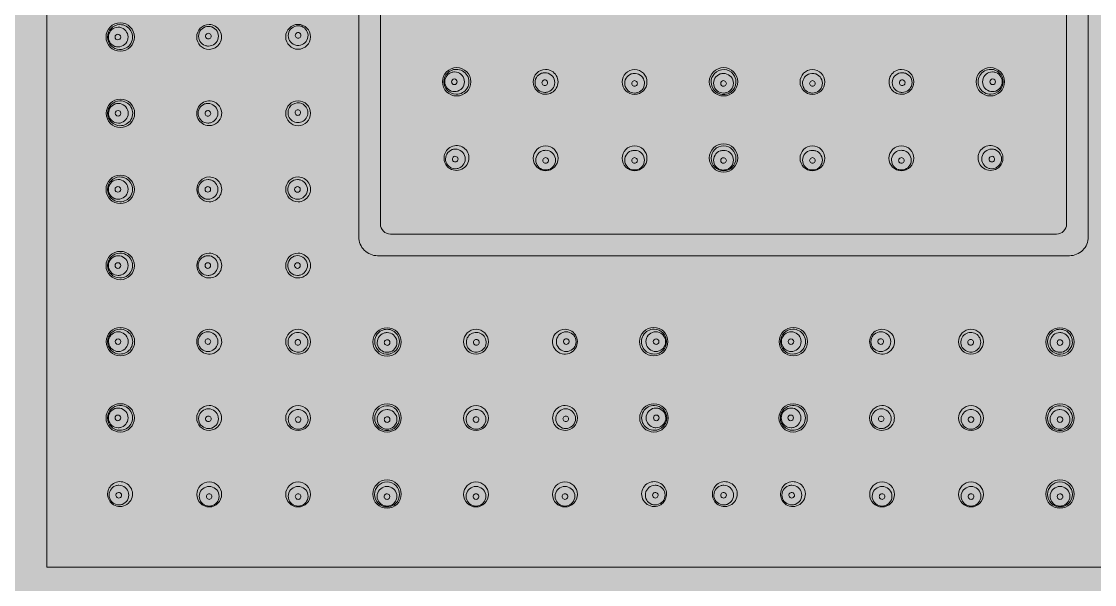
# Model space of a CAD drawing. Header units: metres. Extents: x 8 to 2416, y -346 to 476.
# Drawn here: x 217.9265 to 218.0569, y -98.8852 to -98.8167 of the extents above; entities that cross this region are included whole.
import ezdxf

# ---------------------------------------------------------------- set-up
doc = ezdxf.new("R2010")
doc.units = ezdxf.units.M
doc.linetypes.add('0', pattern=[0])
doc.layers.get('0').update_dxf_attribs({"color": 250, "linetype": '0', "lineweight": 20})
doc.layers.add('baños', color=140, linetype='Continuous', lineweight=0)
doc.layers.add('PLAFON', color=253, linetype='Continuous', lineweight=5)
doc.styles.get("Standard").update_dxf_attribs({"font": 'arial.ttf', "height": 0.1875})

# ---------------------------------------------------------------- blocks, each defined once
blk = doc.blocks.new('A$C3bae67db')
at = {"layer": 'baños'}
for p, q in [((0.05795743052766511, 0.144322481631086), (0.1420428246007646, 0.144322481631086)), ((0.05567767941755619, 0.142043857970684), (0.05567767969631632, 0.05795731748658994)), ((0.05953425239812304, 0.1416937789345738), (0.140466002730534, 0.1416937789345738)), ((0.05830638234982644, 0.1404659088862488), (0.05830638234982644, 0.05953413947369057)), ((0.05953425239812304, 0.05830626942536554), (0.1404660027303066, 0.05830626942536554)), ((0.05795743052766511, 0.05567756672882496), (0.1420428246007646, 0.05567756672882496))]:
    blk.add_line(p, q, dxfattribs=at)
blk.add_lwpolyline([(0.1822216636463319, 0.1822215602621071), (0.01777859148198413, 0.1822215602621071), (0.01777859148198413, 0.0177784880978038), (0.1822216636463319, 0.0177784880978038)], close=True, dxfattribs=at)
for centre, radius in [((0.02668161499421196, 0.1408899789571372), 0.001726273626168971), ((0.03594724761362933, 0.1408870039678796), 0.001726273626168971), ((0.04518573283938032, 0.1408870045110753), 0.001726273626168971), ((0.0768350682250798, 0.1324260433361175), 0.001726273626168971), ((0.03594724761362933, 0.1084584461727509), 0.001726273626168971), ((0.04522373788129563, 0.1084808384551543), 0.001726273626168971), ((0.06756904067282221, 0.1000025628189221), 0.001726273626168971), ((0.0768350682250798, 0.1000025628189221), 0.001726273626168971), ((0.03594724761362933, 0.09154160218716001), 0.001726273626168971), ((0.04522373788129563, 0.0915192099047566), 0.001726273626168971), ((0.0768350682250798, 0.0675740050237934), 0.001726273626168971), ((0.02668161499421196, 0.05911006940277375), 0.001726273626168971), ((0.03594724761362933, 0.05911304439203136), 0.001726273626168971), ((0.04518573283938032, 0.05911304384883564), 0.001726273626168971), ((0.05448229008286809, 0.04822083048440717), 0.0003427381330779128), ((0.06374232382266065, 0.04822083048440717), 0.0003427381330779128), ((0.03594764254646954, 0.02668658888557829), 0.001726273626168971), ((0.04522413281413584, 0.0267089811679817), 0.001726273626168971), ((0.0544796976509847, 0.02668658888557829), 0.001726273626168971), ((0.06374570612022445, 0.02668658888557829), 0.001726273626168971), ((0.07300127095707332, 0.0267089811679817), 0.001726273626168971), ((0.08227776122473962, 0.02668658888557829), 0.001726273626168971)]:
    blk.add_circle(centre, radius, dxfattribs=at)
for centre, radius, start, end in [((0.05795630335677515, 0.142043857970684), 0.002278623939186994, 89.971657394038, 180), ((0.02663749679047989, 0.1408746346023015), 0.00152379913724904, 0.4815084169714707, 179.5184915830285), ((0.03592152982376184, 0.1408746464340318), 0.00152080370815291, 62.66042759306035, 126.6516953464654), ((0.03592799330474783, 0.1408844735623127), 0.001509106328667489, 15.44699995191785, 62.70706108587409), ((0.04520498714826182, 0.1408844741055084), 0.001509106328667489, 117.2929389141259, 164.5530000480822), ((0.04521145062924781, 0.1408746469772559), 0.00152080370815291, 53.34830465353465, 117.3395724069396), ((0.02663749679047989, 0.1409054156539078), 0.001523851350039296, 180.6758761340693, 359.3241238659307), ((0.02641017567405335, 0.1408829216825787), 0.001194191915340333, 179.7832012068268, 340.6623966942979), ((0.02645187154073803, 0.140882942504664), 0.001235887417606161, 160.6482721695431, 179.7914807641896), ((0.02641232233166058, 0.1408975588384074), 0.001193729488785252, 359.5143326426547, 160.681163080058), ((0.02637532323613279, 0.1408919247424087), 0.0003407503923429775, 359.2459407059762, 180.7540592940236), ((0.02637532323613279, 0.1408880084856499), 0.0003407213562947965, 180.0955432162111, 359.9044567837889), ((0.02639817419524526, 0.1408899221982729), 0.001207837290240649, 340.537568001467, 359.8822677890739), ((0.03591267946192467, 0.1408858718007941), 0.001506514668338149, 126.6365019344265, 180.0534909585633), ((0.03591265801626697, 0.1408880546749067), 0.001506496842203655, 180.1365117840078, 235.2142598131893), ((0.03577415512106974, 0.1408870343368172), 0.001204436081000226, 160.4002387764176, 180.1222094087611), ((0.03576765534033122, 0.1408834946195334), 0.001197933953633447, 179.9535721002179, 340.4661922248824), ((0.03576849450971942, 0.1408905097199131), 0.001197938431549503, 359.8323604302385, 160.4660116733307), ((0.03574353055589974, 0.1408878943784266), 0.0003418063086853633, 359.4251909468629, 180.574809053137), ((0.03574353055589974, 0.1408861019234742), 0.0003417930261405343, 180.2743482528581, 359.7256517471419), ((0.03576199303163641, 0.1408869747278523), 0.001204434782080665, 340.4002334721913, 0.001426747796174793), ((0.03593418548073579, 0.1408868331361255), 0.001502509496179472, 325.0549561738853, 15.42316380291073), ((0.04519879497227386, 0.1408868336793496), 0.001502509496179472, 164.5768361970892, 214.9450438261147), ((0.04512404218233179, 0.1408905102631373), 0.001197938431549503, 19.53398832666936, 180.1676395697615), ((0.0451305436604148, 0.140886975271048), 0.001204434782080665, 179.9985732522038, 199.5997665278087), ((0.04512488135171999, 0.1408834951627291), 0.001197933953633447, 199.5338077751176, 0.04642789978211763), ((0.04511300602937673, 0.1408878949216508), 0.0003418063086853633, 359.4251909468629, 180.574809053137), ((0.04511300602937673, 0.1408861024666983), 0.0003417930261405343, 180.2743482528581, 359.7256517471419), ((0.04522032243674268, 0.1408880552181309), 0.001506496842203655, 304.7857401868107, 359.8634882159906), ((0.04522030099108498, 0.1408858723439899), 0.001506514668338149, 359.9465090414367, 53.3634980655735), ((0.04511838157098147, 0.1408870348800129), 0.001204436081000226, 359.8777905912389, 19.59976122358242), ((0.05953425239812304, 0.1404659088862488), 0.001227870048324664, 90.00000000256642, 179.9999999898011), ((0.0359213165556671, 0.1408973936484479), 0.001519107682017091, 235.1470028587918, 325.0064798470243), ((0.04521166389734255, 0.140897394191672), 0.001519107682017091, 214.9935201529758, 304.8529971412081), ((0.06757577863658071, 0.132457578697931), 0.001521988814155353, 148.366663832522, 279.4518474387844), ((0.06744956593814777, 0.1325836751423921), 0.001200821812368165, 19.98354941315338, 180.0929165922669), ((0.06755888616902439, 0.1324522226109579), 0.001510474982378461, 39.79127587580216, 147.8576029366483), ((0.06757360806199131, 0.1324412776402468), 0.001506273214753162, 279.6351170446447, 40.46958004635466), ((0.07683595447673497, 0.1324698972235225), 0.001508167584307319, 0.9001850982253351, 179.1011506184335), ((0.07683789637843574, 0.1326707190876775), 0.001202478864778748, 20.04951967974894, 179.640957565026), ((0.07683718307652043, 0.1327118830991409), 0.0003427216785174244, 0.3254488414049065, 179.6683356267581), ((0.07684987977717128, 0.1326780761858615), 0.001188702755491038, 0.00229199929753495, 19.9144172177911), ((0.06744492393198698, 0.1325816052425566), 0.00119617823364954, 179.9941310564692, 199.6485422794375), ((0.06744739869321847, 0.1325884322095234), 0.001200817506817739, 199.9156134316533, 0.09317299457435906), ((0.06742947758010587, 0.1326069054866466), 0.0003417448353014675, 144.1962748123012, 216.5408433824308), ((0.06743122423284831, 0.1326063921405805), 0.0003434622621792048, 80.36180667197289, 144.2972788445857), ((0.06742879027405024, 0.1326072964444833), 0.0003414261719296849, 216.6622272733104, 290.466407909324), ((0.06743161916568852, 0.1326093671298381), 0.000340463161306216, 6.43826669501083, 80.34350834063362), ((0.06742884736917176, 0.1326092437337465), 0.0003432313649668054, 290.3438179429309, 6.406851776727837), ((0.06745204315046749, 0.1325905084226164), 0.001196171468180108, 359.9940856858029, 19.71649711018825), ((0.07683599266800911, 0.1324400996429844), 0.001508967363600021, 177.9698192432843, 2.177052033884066), ((0.07682412820707896, 0.1326783000023326), 0.001188687084480606, 180.0022010002266, 199.6794990756158), ((0.0768361336767498, 0.1326856574057658), 0.001202472454991783, 199.8169514147223, 359.6410310933491), ((0.07683718328979694, 0.1327158136802709), 0.0003427216785175545, 180.3254488415971, 359.6683356265643), ((0.02663785314141798, 0.1300647464498077), 0.001523801172583426, 0.5747514779052038, 179.4262465459042), ((0.02642540357485679, 0.1300797142414361), 0.001207791056576054, 160.5363707333084, 180.0027336194925), ((0.02641315858907411, 0.1300871698114356), 0.001193765215403577, 359.6365954075218, 160.6779287406165), ((0.02637627761235173, 0.1300814908772914), 0.0003407568798300127, 359.346075732061, 180.3246311100405), ((0.03592147574657112, 0.1300701143819545), 0.001515209523409549, 0.2469365196410936, 179.7554027190644), ((0.0357750706611828, 0.1300752932365477), 0.001204359554630129, 160.3983028553304, 180.0015083034943), ((0.03576950751128471, 0.13007862190371), 0.001198002774692498, 4.349572792468204, 160.4590152359306), ((0.03574472815851415, 0.1300757987762502), 0.0003418119665338834, 359.8484264500146, 180.1447206987231), ((0.04521661582064418, 0.1300687143410251), 0.001515209523409549, 0.244597280935595, 179.7530634803589), ((0.04515062373796219, 0.1300432310498714), 0.001201160736598691, 157.0568312886519, 212.9165601568608), ((0.04515068339353867, 0.1300592951881931), 0.001195045438537086, 21.80722765049478, 157.7672225745089), ((0.0451506237447834, 0.1300432310515767), 0.001201160729709154, 351.2970901245022, 22.51761903481964), ((0.02663785287288967, 0.1300955574157179), 0.001523803867774046, 180.5847748674714, 359.4162231563053), ((0.02641135372616965, 0.1300720851049171), 0.001193765217027741, 179.636596389109, 340.6779286321186), ((0.02637626643670821, 0.1300776018586198), 0.0003407458622599414, 179.6707068420732, 359.9999999999364), ((0.02639910873629425, 0.1300795406747746), 0.001207791059114692, 340.5363707599155, 0.002732610598238034), ((0.03592147547076685, 0.1300836256324551), 0.001515211808342921, 180.2663152946292, 359.7360239440766), ((0.03576870870299764, 0.1300717577606925), 0.001198002720139636, 179.8324281218217, 340.459017457677), ((0.03574472805278539, 0.1300740311624971), 0.0003418119665339049, 179.8484264500145, 0.1447206987231602), ((0.03575830528255075, 0.1300763563818812), 0.001209345381516621, 340.4185567370939, 4.416346836907331), ((0.04521661609644845, 0.1300822255915257), 0.001515211808342921, 180.2639760559234, 359.7336847053708), ((0.04515062373750744, 0.1300432310502124), 0.001201160737011495, 212.9165601055092, 351.2970902225019), ((0.04513443495054936, 0.1300372802267766), 0.0003418119665338834, 359.8552793012769, 180.1515735499855), ((0.04513443505627812, 0.1300355126130519), 0.0003418119665339049, 179.8552793012768, 0.1515735499854856), ((0.0675262201329474, 0.1216022853915248), 0.001523564837230641, 0.572643303545837, 179.4250678076633), ((0.06730147437173173, 0.1216258576544575), 0.00119389333313216, 19.32997812112687, 180.3589489030435), ((0.07682554874776315, 0.121623541393852), 0.001510641993610608, 0.5139883427186024, 179.4190526749139), ((0.07673755557897266, 0.1217059849352253), 0.001200928035992184, 19.83266307732577, 180.07419896696), ((0.06752622073366865, 0.1216323613833694), 0.001523560504830024, 180.5561373689593, 359.441573742277), ((0.06731527943469473, 0.1216183202511658), 0.00120767496975197, 179.997253034212, 199.4671047486143), ((0.06730323483333223, 0.1216110324051769), 0.001193893552601191, 199.3299870384885, 0.3617157200806724), ((0.06726664149067574, 0.121620538979748), 0.0003407760450880885, 359.6804184145589, 180.3259849812832), ((0.06726664170508911, 0.121616699387026), 0.0003407760450881728, 179.6804184144938, 0.3259849813467099), ((0.0672894296246227, 0.1216185695606313), 0.001207674969753276, 0, 19.46710473996738), ((0.07682554912815931, 0.1216241922170909), 0.001510635915196017, 179.4437361404923, 0.4893048771358387), ((0.07673634930023354, 0.1217044297143204), 0.00119972075021922, 180, 199.6894084976491), ((0.07673669497097535, 0.1217070845143482), 0.001200943033476937, 199.8031047080196, 0.06684714840780348), ((0.0767229938655305, 0.1217197312221217), 0.0003424123588573842, 0.09251265869286474, 180.098022152865), ((0.07672299392032755, 0.1217196982979019), 0.0003424123588572697, 180.092512941707, 0.09802186985085153), ((0.07673791822156772, 0.1217085495881847), 0.001199718968097798, 359.996946844907, 19.72332169044368), ((0.0266387950550584, 0.1192551031147566), 0.001523560504830024, 0.5584262577229699, 179.4438626310407), ((0.02641580915472197, 0.1192764320929776), 0.001193893552601191, 359.6382842799194, 160.6700129615116), ((0.03593772851670884, 0.119260297291806), 0.001510635915196017, 359.5106951228642, 180.5562638595077), ((0.03584887435952488, 0.1191774049945202), 0.001200943033476937, 359.9331528515922, 160.1968952919805), ((0.04521488791849926, 0.1192765180312456), 0.001507949430811743, 358.7861149333493, 167.2863113225147), ((0.04522005456849776, 0.1191144339683952), 0.001200943033476937, 19.80310470801955, 180.0668471484078), ((0.02663879445433714, 0.1192851791066296), 0.001523564837230641, 180.5749321923367, 359.4273566964525), ((0.02641404869312147, 0.1192616068436685), 0.00119389333313216, 179.6410510969565, 340.6700218788732), ((0.02642785375608447, 0.1192691442469602), 0.00120767496975197, 160.5328952513857, 180.002746965788), ((0.02637921602647886, 0.1192707651111), 0.0003407760450881728, 359.6740150186533, 180.3195815855062), ((0.02637921581206548, 0.1192669255184065), 0.0003407760450880885, 179.6740150187168, 0.3195815854410826), ((0.02640200394601244, 0.1192688949374947), 0.001207674969753276, 340.5328952600327, 0), ((0.03593772813631269, 0.1192609481150164), 0.001510641993610608, 180.5809473250861, 359.4860116572814), ((0.0358497349675222, 0.1191785045736431), 0.001200928035992184, 179.92580103304, 340.1673369226742), ((0.03584852868878308, 0.119180059794548), 0.00119972075021922, 160.3105915023508, 180), ((0.03583517330887709, 0.119164791210995), 0.0003424123588572697, 359.9019781301491, 179.907487058293), ((0.03583517325408003, 0.1191647582867468), 0.0003424123588573842, 179.9019778471349, 359.9074873413071), ((0.03585009761011726, 0.1191759399206838), 0.001199718968097798, 340.2766783095563, 0.003053155092960894), ((0.04521341857773997, 0.1192644883590113), 0.001509211767642307, 166.828532229629, 359.243894026229), ((0.04521883131813276, 0.1191129688945587), 0.001199718968097798, 179.996946844907, 199.7233216904437), ((0.04521919396050045, 0.119115533547518), 0.001200928035992184, 199.8326630773257, 0.07419896695995848), ((0.04523375561914555, 0.1191018201848415), 0.0003424123588572697, 0.09251294170702966, 180.0980218698508), ((0.04523375567394261, 0.1191017872606217), 0.0003424123588573842, 180.0925126586928, 0.09802215286506169), ((0.04522040023923957, 0.119117088768423), 0.00119972075021922, 0, 19.68940849764915), ((0.06752527855149992, 0.1107919070824366), 0.001523803867774046, 0.5837768436947157, 179.4152251325285), ((0.07680929608221732, 0.1108008638764133), 0.001515211808342921, 0.2639760559234214, 179.7336847053708), ((0.06729877940477991, 0.110815379393209), 0.001193765217027741, 19.32207136788142, 180.363403610891), ((0.06726369211531846, 0.1108098626395062), 0.0003407458622599414, 6.35093158794635e-11, 180.3292931579268), ((0.06728653441490451, 0.1108079238233515), 0.001207791059114692, 359.9972673894018, 19.46362924008448), ((0.07665652931444811, 0.110812731748176), 0.001198002720139636, 19.54098254232294, 180.1675718781783), ((0.07663254866423586, 0.1108104583463714), 0.0003418119665339049, 359.8552793012769, 180.1515735499855), ((0.07664612589400122, 0.1108081331269872), 0.001209345381516621, 355.5836531630925, 19.58144326290454), ((0.02668835295797045, 0.1084298858001951), 0.001521988814155353, 80.54815256121562, 211.6333361674779), ((0.02668618238338105, 0.1084461868578792), 0.001506273214753162, 319.5304199536451, 80.36488295535518), ((0.03594817205655865, 0.1084443898659124), 0.001508967363600021, 357.8229479661159, 182.0301807567156), ((0.04522281343813894, 0.1084667821483158), 0.001508967363600021, 357.9698192432843, 182.1770520338841), ((0.06752527882002823, 0.1108227180483183), 0.001523801172583426, 180.5737534540958, 359.4252485220948), ((0.06731282925346704, 0.11080775025669), 0.001207791056576054, 179.9972663805075, 199.4636292666915), ((0.06730058426768437, 0.1108002946866904), 0.001193765215403577, 199.3220712593833, 0.3634045924781659), ((0.06726370329096198, 0.1108059736208347), 0.0003407568798300127, 179.6753688899595, 0.6539242679389679), ((0.07680929635802158, 0.1108143751269139), 0.001515209523409549, 180.2445972809356, 359.7530634803589), ((0.07666289127263326, 0.1108091962723208), 0.001204359554630129, 179.9984916965057, 199.6016971446696), ((0.07665732812273518, 0.1108058676051584), 0.001198002774692498, 199.5409847640694, 355.6504272075318), ((0.07663254876996461, 0.1108086907326467), 0.0003418119665338834, 179.8552793012768, 0.1515735499854856), ((0.02656214025953751, 0.1083037893557623), 0.001200821812368165, 179.9070834077331, 340.0164505868464), ((0.02655749825337672, 0.1083058592555695), 0.00119617823364954, 160.3514577205625, 180.0058689435308), ((0.02655997301460822, 0.1082990322886026), 0.001200817506817739, 359.9068270054257, 160.0843865683467), ((0.02654205190149561, 0.1082805590115079), 0.0003417448353014675, 143.4591566175692, 215.8037251876988), ((0.02654136459543999, 0.1082801680536427), 0.0003414261719296849, 69.53359209067591, 143.3377727266896), ((0.02654419348707826, 0.108278097368288), 0.000340463161306216, 279.6564916593664, 353.5617333049892), ((0.02654142169056151, 0.108278220764408), 0.0003432313649668054, 353.593148223272, 69.65618205706909), ((0.02656461747185723, 0.1082969560755096), 0.001196171468180108, 340.2835028898117, 0.005914314197119606), ((0.0359481338652845, 0.1084145922853459), 0.001508167584307319, 180.8988493815665, 359.0998149017747), ((0.03593630759562849, 0.1082061895065642), 0.001188687084480606, 160.3205009243842, 179.9977989997734), ((0.03594831306529933, 0.1081988321031027), 0.001202472454991783, 0.3589689066509878, 160.1830485852777), ((0.03594936267834647, 0.1081686758285976), 0.0003427216785175545, 0.3316643734356975, 179.6745511584029), ((0.04522285162964046, 0.1084369845677777), 0.001508167584307319, 180.9001850982251, 359.1011506184335), ((0.04522267242962563, 0.1082212243855061), 0.001202472454991783, 19.81695141472233, 179.641031093349), ((0.04522162281657849, 0.1081910681110294), 0.0003427216785175545, 0.325448841597066, 179.6683356265643), ((0.0452346778990691, 0.1082285817889677), 0.001188687084480606, 0.002201000226615922, 19.67949907561579), ((0.02667146049041413, 0.1084352418871966), 0.001510474982378461, 212.1423970633514, 320.2087241241978), ((0.02654379855423805, 0.1082810723575456), 0.0003434622621792048, 215.7027211554142, 279.638193328027), ((0.03595007576698528, 0.108213770421191), 0.001202478864778748, 180.359042434974, 339.950480320251), ((0.03594936246506997, 0.1081726064097275), 0.0003427216785174244, 180.3316643732419, 359.6745511585951), ((0.03596205916572082, 0.108206413323007), 0.001188702755491038, 340.0855827822089, 359.9977080007025), ((0.04520892632920415, 0.1082288056054104), 0.001188702755491038, 180.0022919992975, 199.9144172177909), ((0.04522090972771231, 0.1082361627036228), 0.001202478864778748, 200.049519679749, 359.640957565026), ((0.04522162302962762, 0.1081949986921309), 0.0003427216785174244, 180.3254488414049, 359.6683356267581), ((0.02668835295797045, 0.1001518126118626), 0.001521988814155353, 80.54815256121562, 211.6333361674779), ((0.02655749825337672, 0.1000277860672369), 0.00119617823364954, 160.3514577205625, 180.0058689435308), ((0.02655997301460822, 0.1000209591002701), 0.001200817506817739, 359.9068270054257, 160.0843865683467), ((0.02668618238338105, 0.1001681136695467), 0.001506273214753162, 319.5304199536451, 80.36488295535518), ((0.06752492246909014, 0.09998721846408642), 0.00152379913724904, 0.4815084169714707, 179.5184915830285), ((0.06729974801027083, 0.1000101427001923), 0.001193729488785252, 359.5143326426547, 160.681163080058), ((0.07680050007337513, 0.1000014306518366), 0.001506514668338149, 126.6365019344265, 180.0534909585633), ((0.07665631512116988, 0.1000060685709556), 0.001197938431549503, 359.8323604302385, 160.4660116733307), ((0.07680935043521231, 0.0999902052850743), 0.00152080370815291, 62.66042759306035, 126.6516953464654), ((0.0768158139161983, 0.1000000324133552), 0.001509106328667489, 15.44699995191785, 62.70706108587409), ((0.02656214025953751, 0.1000257161674298), 0.001200821812368165, 179.9070834077331, 340.0164505868464), ((0.02667146049041413, 0.100157168698864), 0.001510474982378461, 212.1423970633514, 320.2087241241978), ((0.02654205190149561, 0.1000024858231754), 0.0003417448353014675, 143.4591566175692, 215.8037251876988), ((0.02654379855423805, 0.1000029991692131), 0.0003434622621792048, 215.7027211554142, 279.638193328027), ((0.02654136459543999, 0.1000020948653102), 0.0003414261719296849, 69.53359209067591, 143.3377727266896), ((0.02654419348707826, 0.1000000241799555), 0.000340463161306216, 279.6564916593664, 353.5617333049892), ((0.02654142169056151, 0.1000001475760754), 0.0003432313649668054, 353.593148223272, 69.65618205706909), ((0.02656461747185723, 0.1000188828871771), 0.001196171468180108, 340.2835028898117, 0.005914314197119606), ((0.06752492246909014, 0.1000179995156927), 0.001523851350039296, 180.6758761340693, 359.3241238659307), ((0.0672976013526636, 0.09999550554436354), 0.001194191915340333, 179.7832012068268, 340.6623966942979), ((0.06733929721934828, 0.09999552636644893), 0.001235887417606161, 160.6482721695431, 179.7914807641896), ((0.06726274891474304, 0.1000045086041936), 0.0003407503923429775, 359.2459407059762, 180.7540592940236), ((0.06726274891474304, 0.1000005923474347), 0.0003407213562947965, 180.0955432162111, 359.9044567837889), ((0.06728559987385552, 0.1000025060600578), 0.001207837290240649, 340.537568001467, 359.8822677890739), ((0.07680047862771744, 0.1000036135259492), 0.001506496842203655, 180.1365117840078, 235.2142598131893), ((0.0766619757325202, 0.1000025931878596), 0.001204436081000226, 160.4002387764176, 180.1222094087611), ((0.07665547595178168, 0.09999905347057592), 0.001197933953633447, 179.9535721002179, 340.4661922248824), ((0.07680913716711757, 0.1000129524994904), 0.001519107682017091, 235.1470028587918, 325.0064798470243), ((0.0766313511673502, 0.1000034532294691), 0.0003418063086853633, 359.4251909468629, 180.574809053137), ((0.0766313511673502, 0.1000016607745167), 0.0003417930261405343, 180.2743482528581, 359.7256517471419), ((0.07664981364308687, 0.1000025335788948), 0.001204434782080665, 340.4002334721913, 0.001426747796174793), ((0.07682200609218626, 0.100002391987168), 0.001502509496179472, 325.0549561738853, 15.42316380291073), ((0.02656214025953751, 0.09169625900414857), 0.001200821812368165, 19.98354941315381, 180.0929165922669), ((0.02667146049041413, 0.09156480647271437), 0.001510474982378461, 39.79127587580216, 147.8576029366485), ((0.0359481338652845, 0.09158545607456503), 0.001508167584307319, 0.9001850982253351, 179.1011506184335), ((0.03595007576698528, 0.09178627793871996), 0.001202478864778748, 20.04951967974916, 179.640957565026), ((0.04522285162964046, 0.09156306379213319), 0.001508167584307319, 0.8988493815665013, 179.0998149017751), ((0.04522090972771231, 0.09176388565628812), 0.001202478864778748, 0.3590424349740219, 159.9504803202513), ((0.02668835295797045, 0.09157016255971584), 0.001521988814155353, 148.3666638325222, 279.4518474387844), ((0.02655749825337672, 0.09169418910434146), 0.00119617823364954, 179.9941310564692, 199.6485422794377), ((0.02655997301460822, 0.09170101607130832), 0.001200817506817739, 199.9156134316533, 0.09317299457435906), ((0.02654205190149561, 0.09171948934840302), 0.0003417448353014675, 144.1962748123012, 216.5408433824311), ((0.02654379855423805, 0.09171897600236534), 0.0003434622621792048, 80.36180667197306, 144.297278844586), ((0.02654136459543999, 0.09171988030626821), 0.0003414261719296849, 216.6622272733104, 290.4664079093241), ((0.02654419348707826, 0.09172195099162295), 0.000340463161306216, 6.438266695010624, 80.3435083406336), ((0.02654142169056151, 0.09172182759550296), 0.0003432313649668054, 290.3438179429309, 6.406851776728248), ((0.02668618238338105, 0.09155386150203171), 0.001506273214753162, 279.6351170446448, 40.46958004635492), ((0.02656461747185723, 0.09170309228440132), 0.001196171468180108, 359.9940856858029, 19.71649711018825), ((0.03594817205655865, 0.09155565849399849), 0.001508967363600021, 177.9698192432843, 2.177052033884066), ((0.03593630759562849, 0.09179385885334668), 0.001188687084480606, 180.0022010002266, 199.679499075616), ((0.03594831306529933, 0.09180121625680826), 0.001202472454991783, 199.8169514147223, 359.6410310933491), ((0.03594936246506997, 0.09182744195018344), 0.0003427216785174244, 0.3254488414049065, 179.6683356267581), ((0.03594936267834647, 0.09183137253131335), 0.0003427216785175545, 180.3254488415971, 359.6683356265643), ((0.03596205916572082, 0.09179363503690396), 0.001188702755491038, 0.00229199929753495, 19.91441721779131), ((0.04522281343813894, 0.09153326621159508), 0.001508967363600021, 177.8229479661159, 2.030180756715632), ((0.04520892632920415, 0.09177124275450055), 0.001188702755491038, 160.0855827822091, 179.9977080007025), ((0.04522267242962563, 0.09177882397440484), 0.001202472454991783, 180.358968906651, 340.1830485852777), ((0.04522162302962762, 0.09180504966778003), 0.0003427216785174244, 0.3316643732419094, 179.6745511585951), ((0.04522162281657849, 0.09180898024888151), 0.0003427216785175545, 180.3316643734357, 359.6745511584029), ((0.0452346778990691, 0.09177146657094326), 0.001188687084480606, 340.320500924384, 359.9977989997734), ((0.06752527882002823, 0.08917733031159258), 0.001523801172583426, 0.5747514779052038, 179.4262465459042), ((0.06730058426768437, 0.08919975367322053), 0.001193765215403577, 359.6365954075218, 160.6779287406165), ((0.07680929635802158, 0.08918567323299698), 0.001515209523409549, 0.2469365196410936, 179.7554027190644), ((0.07665732812273518, 0.0891941807547525), 0.001198002774692498, 4.349572792468204, 160.4590152359306), ((0.06752527855149992, 0.08920814127750276), 0.001523803867774046, 180.5847748674714, 359.4162231563053), ((0.06729877940477991, 0.08918466896670196), 0.001193765217027741, 179.636596389109, 340.6779286321186), ((0.06731282925346704, 0.08919229810322093), 0.001207791056576054, 160.5363707333084, 180.0027336194925), ((0.06726370329096198, 0.08919407473907626), 0.0003407568798300127, 359.346075732061, 180.3246311100405), ((0.06726369211531846, 0.08919018572040471), 0.0003407458622599414, 179.6707068420732, 359.9999999999364), ((0.06728653441490451, 0.08919212453655945), 0.001207791059114692, 340.5363707599155, 0.002732610598238034), ((0.07680929608221732, 0.08919918448349762), 0.001515211808342921, 180.2663152946292, 359.7360239440766), ((0.07665652931444811, 0.08918731661173496), 0.001198002720139636, 179.8324281218217, 340.459017457677), ((0.07666289127263326, 0.08919085208759014), 0.001204359554630129, 160.3983028553304, 180.0015083034943), ((0.07663254876996461, 0.08919135762729269), 0.0003418119665338834, 359.8484264500146, 180.1447206987231), ((0.07663254866423586, 0.08918959001353954), 0.0003418119665339049, 179.8484264500145, 0.1447206987231602), ((0.07664612589400122, 0.08919191523292369), 0.001209345381516621, 340.4185567370939, 4.416346836907331), ((0.02663879445433714, 0.08071486925328131), 0.001523564837230641, 0.5726433035474657, 179.4250678076633), ((0.03593772813631269, 0.0807391002448945), 0.001510641993610608, 0.5139883427186024, 179.4190526749139), ((0.04521341857773997, 0.08073556000089965), 0.001509211767642307, 0.7561059737710158, 193.171467770371), ((0.02641404869312147, 0.08073844151624243), 0.00119389333313216, 19.32997812112687, 180.3589489030435), ((0.02637921581206548, 0.08073312284150447), 0.0003407760450880885, 359.6804184145589, 180.3259849812832), ((0.02640200394601244, 0.08073115342241621), 0.001207674969753276, 0, 19.46710473996717), ((0.0358497349675222, 0.08082154378626782), 0.001200928035992184, 19.83266307732599, 180.07419896696), ((0.03583517325408003, 0.08083529007316415), 0.0003424123588573842, 0.09251265869286474, 180.098022152865), ((0.03585009761011726, 0.08082410843922716), 0.001199718968097798, 359.996946844907, 19.72332169044389), ((0.04521883131813276, 0.08088707946535223), 0.001199718968097798, 160.2766783095566, 180.003053155093), ((0.04522005456849776, 0.08088561439151576), 0.001200943033476937, 179.9331528515922, 340.1968952919807), ((0.04521919396050045, 0.0808845148123929), 0.001200928035992184, 359.92580103304, 160.1673369226745), ((0.04523375561914555, 0.08089822817506942), 0.0003424123588572697, 179.9019781301492, 359.907487058293), ((0.04523375567394261, 0.08089826109928921), 0.0003424123588573842, 359.901977847135, 179.9074873413072), ((0.04522040023923957, 0.08088295959148795), 0.00119972075021922, 340.3105915023508, 0), ((0.0266387950550584, 0.0807449452451543), 0.001523560504830024, 180.5561373689593, 359.441573742277), ((0.02642785375608447, 0.0807309041129507), 0.00120767496975197, 179.997253034212, 199.4671047486143), ((0.02641580915472197, 0.08072361626693336), 0.001193893552601191, 199.3299870384885, 0.3617157200806724), ((0.02637921602647886, 0.0807292832488109), 0.0003407760450881728, 179.6804184144938, 0.3259849813467099), ((0.03593772851670884, 0.08073975106810494), 0.001510635915196017, 179.4437361404923, 0.4893048771358387), ((0.03584852868878308, 0.08081998856536288), 0.00119972075021922, 180, 199.6894084976491), ((0.03584887435952488, 0.08082264336539069), 0.001200943033476937, 199.8031047080193, 0.06684714840780348), ((0.03583517330887709, 0.08083525714891593), 0.0003424123588572697, 180.092512941707, 0.09802186985085153), ((0.04521488791849926, 0.0807235303286653), 0.001507949430811743, 192.7136886774853, 1.213885066650693), ((0.06752622073366865, 0.0783676869765415), 0.001523560504830024, 0.5584262577229699, 179.4438626310407), ((0.06730323483333223, 0.07838901595476244), 0.001193893552601191, 359.6382842799194, 160.6700129615116), ((0.07682554912815931, 0.07837585614284848), 0.001510635915196017, 359.5106951228642, 180.5562638595077), ((0.0675262201329474, 0.0783977629684145), 0.001523564837230641, 180.5749321923367, 359.4273566964525), ((0.06730147437173173, 0.07837419070545337), 0.00119389333313216, 179.6410510969565, 340.6700218788732), ((0.06731527943469473, 0.07838172810874511), 0.00120767496975197, 160.5328952513857, 180.002746965788), ((0.06726664149067574, 0.07837950938019134), 0.0003407760450880885, 179.6740150187168, 0.3195815854410826), ((0.06726664170508911, 0.0783833489728849), 0.0003407760450881728, 359.6740150186533, 180.3195815855062), ((0.0672894296246227, 0.07838147879927959), 0.001207674969753276, 340.5328952600327, 0), ((0.07682554874776315, 0.07837650696605891), 0.001510641993610608, 180.5809473250861, 359.4860116572814), ((0.07673755557897266, 0.07829406342468559), 0.001200928035992184, 179.92580103304, 340.1673369226742), ((0.07673634930023354, 0.07829561864559054), 0.00119972075021922, 160.3105915023508, 180), ((0.07673669497097535, 0.07829296384556272), 0.001200943033476937, 359.9331528515922, 160.1968952919805), ((0.07672299392032755, 0.07828035006203748), 0.0003424123588572697, 359.9019781301491, 179.907487058293), ((0.0767229938655305, 0.07828031713778927), 0.0003424123588573842, 179.9019778471349, 359.9074873413071), ((0.07673791822156772, 0.07829149877172625), 0.001199718968097798, 340.2766783095563, 0.003053155092960894), ((0.02663785287288967, 0.06990449094419304), 0.001523803867774046, 0.5837768436947157, 179.4152251325285), ((0.02641135372616965, 0.06992796325499384), 0.001193765217027741, 19.32207136788142, 180.363403610891), ((0.03592147547076685, 0.0699164227274558), 0.001515211808342921, 0.2639760559234214, 179.7336847053708), ((0.03576870870299764, 0.06992829059921846), 0.001198002720139636, 19.54098254232316, 180.1675718781783), ((0.04521661609644845, 0.06991782276838521), 0.001515211808342921, 0.2663152946292405, 179.7360239440766), ((0.04515062373796219, 0.06995681731003955), 0.001201160736598691, 147.0834398431394, 202.9431687113484), ((0.04515062373750744, 0.0699568173096985), 0.001201160737011495, 8.702909777498146, 147.083439894491), ((0.02663785314141798, 0.06993530191010322), 0.001523801172583426, 180.5737534540958, 359.4252485220948), ((0.02642540357485679, 0.06992033411847487), 0.001207791056576054, 179.9972663805075, 199.4636292666918), ((0.02641315858907411, 0.06991287854847528), 0.001193765215403577, 199.3220712593838, 0.3634045924781659), ((0.02637626643670821, 0.06992244650129109), 0.0003407458622599414, 6.35093158794635e-11, 180.3292931579268), ((0.02637627761235173, 0.06991855748261955), 0.0003407568798300127, 179.6753688899595, 0.6539242679389679), ((0.02639910873629425, 0.06992050768513636), 0.001207791059114692, 359.9972673894018, 19.46362924008471), ((0.03592147574657112, 0.06992993397795644), 0.001515209523409549, 180.2445972809356, 359.7530634803589), ((0.0357750706611828, 0.06992475512336327), 0.001204359554630129, 179.9984916965057, 199.6016971446696), ((0.03576950751128471, 0.06992142645620092), 0.001198002774692498, 199.5409847640694, 355.6504272075318), ((0.03574472805278539, 0.06992601719741387), 0.0003418119665339049, 359.8552793012769, 180.1515735499855), ((0.03574472815851415, 0.06992424958366072), 0.0003418119665338834, 179.8552793012768, 0.1515735499854856), ((0.03575830528255075, 0.06992369197802972), 0.001209345381516621, 355.5836531630928, 19.58144326290626), ((0.04521661582064418, 0.06993133401888585), 0.001515209523409549, 180.2469365196411, 359.7554027190644), ((0.04515068339353867, 0.06994075317171777), 0.001195045438537086, 202.2327774254911, 338.1927723495052), ((0.04513443505627812, 0.06996453574685901), 0.0003418119665339049, 359.8484264500146, 180.1447206987231), ((0.04513443495054936, 0.06996276813313429), 0.0003418119665338834, 179.8484264500145, 0.1447206987231602), ((0.0451506237447834, 0.06995681730833425), 0.001201160729709154, 337.4823809651802, 8.702909875497744), ((0.06757577863658071, 0.06754246966197996), 0.001521988814155353, 80.54815256121562, 211.633336167478), ((0.06744492393198698, 0.06741844311735434), 0.00119617823364954, 160.3514577205625, 180.0058689435308), ((0.06744739869321847, 0.06741161615038749), 0.001200817506817739, 359.9068270054257, 160.0843865683467), ((0.06757360806199131, 0.0675587707196641), 0.001506273214753162, 319.5304199536451, 80.36488295535518), ((0.07683599266800911, 0.06755994871695492), 0.001508967363600021, 357.8229479661159, 182.0301807567156), ((0.0768361336767498, 0.06731439095414515), 0.001202472454991783, 0.3589689066509878, 160.1830485852777), ((0.06744956593814777, 0.06741637321754723), 0.001200821812368165, 179.9070834077331, 340.0164505868464), ((0.06755888616902439, 0.06754782574898144), 0.001510474982378461, 212.1423970633515, 320.2087241241978), ((0.06742947758010587, 0.06739314287329279), 0.0003417448353014675, 143.4591566175692, 215.8037251876988), ((0.06743122423284831, 0.06739365621933047), 0.0003434622621792048, 215.7027211554143, 279.638193328027), ((0.06742879027405024, 0.0673927519154276), 0.0003414261719296849, 69.53359209067591, 143.3377727266896), ((0.06743161916568852, 0.06739068123007286), 0.000340463161306216, 279.6564916593664, 353.5617333049892), ((0.06742884736917176, 0.06739080462619285), 0.0003432313649668054, 353.593148223272, 69.65618205706909), ((0.06745204315046749, 0.06740953993729448), 0.001196171468180108, 340.2835028898117, 0.005914314197119606), ((0.07683595447673497, 0.06753015113638838), 0.001508167584307319, 180.8988493815665, 359.0998149017747), ((0.07682412820707896, 0.06732174835760674), 0.001188687084480606, 160.3205009243842, 179.9977989997734), ((0.07683789637843574, 0.06732932927223345), 0.001202478864778748, 180.359042434974, 339.950480320251), ((0.07683718328979694, 0.06728423467964006), 0.0003427216785175545, 0.3316643734356975, 179.6745511584029), ((0.07683718307652043, 0.06728816526076997), 0.0003427216785174244, 180.3316643732419, 359.6745511585951), ((0.07684987977717128, 0.06732197217404945), 0.001188702755491038, 340.0855827822089, 359.9977080007025), ((0.02663749679047989, 0.05909463270600313), 0.001523851350039296, 0.6758761340693334, 179.3241238659307), ((0.02641017567405335, 0.05911712667733227), 0.001194191915340333, 19.33760330570228, 180.2167987931732), ((0.03591265801626697, 0.05911199368500419), 0.001506496842203655, 124.7857401868107, 179.8634882159922), ((0.03576765534033122, 0.0591165537403775), 0.001197933953633447, 19.53380777511786, 180.0464278997821), ((0.0359213165556671, 0.05910265471146303), 0.001519107682017091, 34.99352015297599, 124.8529971412083), ((0.04521166389734255, 0.0591026541682389), 0.001519107682017091, 55.14700285879205, 145.006479847024), ((0.04512488135171999, 0.05911655319718179), 0.001197933953633447, 359.9535721002179, 160.4661922248826), ((0.04522032243674268, 0.05911199314178006), 0.001506496842203655, 0.1365117840094399, 55.21425981318936), ((0.02663749679047989, 0.05912541375760938), 0.00152379913724904, 180.4815084169715, 359.5184915830285), ((0.02645187154073803, 0.05911710585524688), 0.001235887417606161, 180.2085192358104, 199.3517278304571), ((0.02641232233166058, 0.05910248952150354), 0.001193729488785252, 199.3188369199419, 0.4856673573453209), ((0.02637532323613279, 0.05910812361750217), 0.0003407503923429775, 179.2459407059764, 0.7540592940239689), ((0.02637532323613279, 0.05911203987426106), 0.0003407213562947965, 0.09554321621105726, 179.904456783789), ((0.02639817419524526, 0.05911012616163802), 0.001207837290240649, 0.117732210926182, 19.46243199853305), ((0.03591267946192467, 0.05911417655911677), 0.001506514668338149, 179.9465090414367, 233.3634980655736), ((0.03577415512106974, 0.05911301402309377), 0.001204436081000226, 179.8777905912389, 199.5997612235822), ((0.03576849450971942, 0.05910953863999779), 0.001197938431549503, 199.5339883266693, 0.1676395697615085), ((0.03574353055589974, 0.05911215398148428), 0.0003418063086853633, 179.425190946863, 0.5748090531370391), ((0.03574353055589974, 0.05911394643643675), 0.0003417930261405343, 0.274348252858073, 179.7256517471419), ((0.03592799330474783, 0.05911557479759821), 0.001509106328667489, 297.2929389141258, 344.5530000480819), ((0.03576199303163641, 0.05911307363205864), 0.001204434782080665, 359.9985732522038, 19.5997665278087), ((0.03593418548073579, 0.05911321522378543), 0.001502509496179472, 344.5768361970892, 34.94504382611471), ((0.04519879497227386, 0.0591132146805613), 0.001502509496179472, 145.0549561738853, 195.4231638029107), ((0.04520498714826182, 0.0591155742544025), 0.001509106328667489, 195.4469999519176, 242.7070610858742), ((0.04512404218233179, 0.05910953809677366), 0.001197938431549503, 179.8323604302385, 340.4660116733306), ((0.0451305436604148, 0.05911307308886293), 0.001204434782080665, 160.4002334721913, 180.0014267477962), ((0.04511300602937673, 0.05911215343826015), 0.0003418063086853633, 179.425190946863, 0.5748090531370391), ((0.04511300602937673, 0.05911394589321262), 0.0003417930261405343, 0.274348252858073, 179.7256517471419), ((0.04522030099108498, 0.05911417601592106), 0.001506514668338149, 306.6365019344265, 0.05349095856325577), ((0.04511838157098147, 0.05911301347989806), 0.001204436081000226, 340.4002387764178, 0.1222094087611261), ((0.05953425239812304, 0.05953413947369057), 0.001227870048324664, 180.000000010199, 269.9999999974336), ((0.03592152982376184, 0.05912540192587912), 0.00152080370815291, 233.3483046535347, 297.3395724069397), ((0.04521145062924781, 0.05912540138265499), 0.00152080370815291, 242.6604275930603, 306.6516953464651), ((0.05795630335677515, 0.05795619038922695), 0.002278623939186942, 179.9716592442715, 270.0283426059618), ((0.02663785314141798, 0.04828991417337747), 0.001523801172583426, 0.5747514779052038, 179.4262465459042), ((0.03592147574657112, 0.04830123208403947), 0.001515209523409549, 0.2469365196410936, 179.7554027190644), ((0.04521661582064418, 0.04829983204311006), 0.001515209523409549, 0.244597280935595, 179.7530634803589), ((0.05447950815821834, 0.04830535329136509), 0.001508196546264781, 359.5063520397071, 180.4925711315599), ((0.0637451057473104, 0.04830535329136509), 0.001508196546264781, 359.5074288684401, 180.4936479602929), ((0.07300799808488456, 0.04829983204311006), 0.001515209523409549, 0.2469365196410936, 179.7554027190644), ((0.08230313815895762, 0.04830123208403947), 0.001515209523409549, 0.244597280935595, 179.7530634803589), ((0.02663785287288967, 0.04832072513925922), 0.001523803867774046, 180.5847748674714, 359.4162231563053), ((0.02641135372616965, 0.04829725282848685), 0.001193765217027741, 179.636596389109, 340.6779286321186), ((0.02642540357485679, 0.04830488196500582), 0.001207791056576054, 160.5363707333086, 180.0027336194925), ((0.02641315858907411, 0.04831233753500541), 0.001193765215403577, 359.6365954075218, 160.6779287406167), ((0.02637627761235173, 0.04830665860086114), 0.0003407568798300127, 359.346075732061, 180.3246311100405), ((0.02637626643670821, 0.0483027695821896), 0.0003407458622599414, 179.6707068420732, 359.9999999999364), ((0.02639910873629425, 0.04830470839834433), 0.001207791059114692, 340.5363707599157, 0.002732610598238034), ((0.03592147547076685, 0.04831474333454011), 0.001515211808342921, 180.2663152946292, 359.7360239440766), ((0.03576870870299764, 0.04830287546277745), 0.001198002720139636, 179.8324281218217, 340.4590174576773), ((0.0357750706611828, 0.04830641093863264), 0.001204359554630129, 160.3983028553304, 180.0015083034943), ((0.03576950751128471, 0.04830973960579499), 0.001198002774692498, 4.349572792468204, 160.4590152359306), ((0.03574472815851415, 0.04830691647830676), 0.0003418119665338834, 359.8484264500146, 180.1447206987231), ((0.03574472805278539, 0.04830514886458204), 0.0003418119665339049, 179.8484264500145, 0.1447206987231602), ((0.03575830528255075, 0.04830747408396618), 0.001209345381516621, 340.4185567370955, 4.416346836907536), ((0.04521661609644845, 0.0483133432936107), 0.001515211808342921, 180.2639760559234, 359.7336847053708), ((0.04515062373796219, 0.04827434875192793), 0.001201160736598691, 157.0568312886521, 212.9165601568606), ((0.04515068339353867, 0.04829041289027813), 0.001195045438537086, 21.80722765049478, 157.7672225745089), ((0.04513443495054936, 0.04826839792886162), 0.0003418119665338834, 359.8552793012769, 180.1515735499855), ((0.04513443505627812, 0.04826663031510847), 0.0003418119665339049, 179.8552793012768, 0.1515735499854856), ((0.0451506237447834, 0.04827434875366166), 0.001201160729709154, 351.2970901245022, 22.51761903481985), ((0.05447950813184299, 0.04830256055384652), 0.001508175096699564, 180.3864785172691, 359.6124446539787), ((0.05441135045814782, 0.04825181414821245), 0.001128460337495796, 160.0025846814546, 181.0359251744131), ((0.05448327261931674, 0.04823226595558694), 0.001200198361899698, 180.0407498063049, 160.2387492971683), ((0.06374510577368575, 0.04830256055384652), 0.001508175096699564, 180.3875553460212, 359.6135214827309), ((0.063741341286212, 0.04823226595558694), 0.001200198361899698, 19.76125070283169, 359.9592501936951), ((0.06381326344738092, 0.04825181414821245), 0.001128460337495796, 358.9640748255869, 19.99741531854547), ((0.0730079978090803, 0.0483133432936107), 0.001515211808342921, 180.2663152946292, 359.7360239440766), ((0.07307399016074534, 0.04827434875366166), 0.001201160729709154, 157.4823809651806, 188.7029098754977), ((0.07307393051199007, 0.04829041289027813), 0.001195045438537086, 22.2327774254911, 158.1927723495052), ((0.07309017895497938, 0.04826839792886162), 0.0003418119665338834, 359.8484264500146, 180.1447206987231), ((0.07309017884925062, 0.04826663031510847), 0.0003418119665339049, 179.8484264500145, 0.1447206987231602), ((0.07307399016756655, 0.04827434875192793), 0.001201160736598691, 327.0834398431394, 22.94316871134834), ((0.08230313843476189, 0.04831474333454011), 0.001515211808342921, 180.2639760559234, 359.7336847053708), ((0.08246630862297799, 0.04830747408396618), 0.001209345381516621, 175.5836531630929, 199.5814432629045), ((0.08245510639424403, 0.04830973960579499), 0.001198002774692498, 19.54098476406944, 175.6504272075318), ((0.0824559052025311, 0.04830287546277745), 0.001198002720139636, 199.5409825423227, 0.1675718781782871), ((0.08247988574701459, 0.04830691647830676), 0.0003418119665338834, 359.8552793012769, 180.1515735499855), ((0.08247988585274335, 0.04830514886458204), 0.0003418119665339049, 179.8552793012768, 0.1515735499854856), ((0.08244954324434595, 0.04830641093863264), 0.001204359554630129, 359.9984916965058, 19.6016971446696), ((0.04515062373750744, 0.04827434875229741), 0.001201160737011495, 212.9165601055094, 351.2970902225019), ((0.0730739901680213, 0.04827434875229741), 0.001201160737011495, 188.7029097774981, 327.0834398944905), ((0.0266387950550584, 0.03748027083832639), 0.001523560504830024, 0.5584262577229699, 179.4438626310407), ((0.02642785375608447, 0.03749431197052999), 0.00120767496975197, 160.5328952513857, 180.002746965788), ((0.02641580915472197, 0.0375015998165189), 0.001193893552601191, 359.6382842799194, 160.6700129615116), ((0.02637921602647886, 0.03749593283466979), 0.0003407760450881728, 359.6740150186533, 180.3195815855062), ((0.03593772851670884, 0.03749141499386255), 0.001510635915196017, 359.5106951228642, 180.5562638595077), ((0.03584887435952488, 0.03740852269660522), 0.001200943033476937, 359.9331528515922, 160.1968952919807), ((0.04521341857773997, 0.03749560606109625), 0.001509211767642307, 166.828532229629, 359.243894026229), ((0.04521488791849926, 0.0375076357333306), 0.001507949430811743, 358.7861149333493, 167.2863113225147), ((0.04522005456849776, 0.03734555167048015), 0.001200943033476937, 19.80310470801976, 180.0668471484078), ((0.05447967492748695, 0.03750705970290014), 0.001508573317714411, 358.8207356911439, 181.1783762100055), ((0.05448032528509295, 0.03735122465544904), 0.00120197248215199, 0.1605960866830021, 160.2331046607047), ((0.06374493897804179, 0.03750705970290014), 0.001508573317714411, 358.8216237899945, 181.1792643088561), ((0.0637442886204358, 0.03735122465544904), 0.00120197248215199, 19.76689533929529, 179.839403913317), ((0.07300972598702948, 0.0375076357333306), 0.001507949430811743, 12.71368867748525, 181.2138850666507), ((0.07301119532778877, 0.03749560606109625), 0.001509211767642307, 180.756105973771, 13.17146777037103), ((0.07300455933703098, 0.03734555167048015), 0.001200943033476937, 359.9331528515922, 160.1968952919807), ((0.0822868853888199, 0.03749141499386255), 0.001510635915196017, 359.4437361404923, 180.4893048771358), ((0.08237573954600386, 0.03740852269660522), 0.001200943033476937, 19.80310470801976, 180.0668471484078), ((0.02663879445433714, 0.03751034683017096), 0.001523564837230641, 180.5749321923367, 359.4273566964541), ((0.02641404869312147, 0.03748677456723826), 0.00119389333313216, 179.6410510969565, 340.6700218788732), ((0.02637921581206548, 0.0374920932419478), 0.0003407760450880885, 179.6740150187168, 0.3195815854410826), ((0.02640200394601244, 0.03749406266106448), 0.001207674969753276, 340.5328952600324, 0), ((0.03593772813631269, 0.03749206581710141), 0.001510641993610608, 180.5809473250861, 359.4860116572814), ((0.0358497349675222, 0.03740962227572808), 0.001200928035992184, 179.92580103304, 340.1673369226745), ((0.03584852868878308, 0.03741117749663303), 0.00119972075021922, 160.3105915023508, 180), ((0.03583517330887709, 0.03739590891305156), 0.0003424123588572697, 359.9019781301491, 179.907487058293), ((0.03583517325408003, 0.03739587598883176), 0.0003424123588573842, 179.9019778471349, 359.9074873413071), ((0.03585009761011726, 0.03740705762276875), 0.001199718968097798, 340.2766783095561, 0.003053155092960894), ((0.04521883131813276, 0.03734408659664368), 0.001199718968097798, 179.996946844907, 199.7233216904439), ((0.04521919396050045, 0.03734665124960301), 0.001200928035992184, 199.8326630773255, 0.07419896695995848), ((0.04523375561914555, 0.03733293788692649), 0.0003424123588572697, 0.09251294170702966, 180.0980218698508), ((0.04523375567394261, 0.03733290496270669), 0.0003424123588573842, 180.0925126586928, 0.09802215286506169), ((0.04522040023923957, 0.03734820647050796), 0.00119972075021922, 0, 19.68940849764915), ((0.05447967483312688, 0.03749472655624331), 0.001508369991397104, 180.7099927432195, 359.2891192542868), ((0.05447514442696821, 0.0373544915322519), 0.001195992791243886, 160.2964487053675, 179.9991928352202), ((0.05448111998019023, 0.03735787038669613), 0.001201973046303671, 180.1602606542332, 340.0846719199311), ((0.05448089276453949, 0.03733025109221089), 0.0003427171174496419, 0.1454795033560317, 179.8585834045856), ((0.05448089270360335, 0.03733196717152154), 0.000342717117449731, 180.1454795032274, 359.8585834046492), ((0.05448629616487644, 0.03735461103354609), 0.001195996880989198, 340.1470106921285, 359.9991694389859), ((0.06374493907240186, 0.03749472655624331), 0.001508369991397104, 180.7108807457132, 359.2900072567805), ((0.06373831774087968, 0.03735461103354609), 0.001195996880989198, 180.0008305610141, 199.8529893078715), ((0.06374349392533851, 0.03735787038669613), 0.001201973046303671, 199.915328080069, 359.8397393457685), ((0.06374372114098925, 0.03733025109221089), 0.0003427171174496419, 0.1414165954143968, 179.854520496644), ((0.0637437212019254, 0.03733196717152154), 0.000342717117449731, 180.1414165953509, 359.8545204967726), ((0.06374946947856053, 0.0373544915322519), 0.001195992791243886, 0.0008071647797915169, 19.70355129463293), ((0.0730054199450283, 0.03734665124960301), 0.001200928035992184, 179.92580103304, 340.1673369226745), ((0.07300421366628917, 0.03734820647050796), 0.00119972075021922, 160.3105915023508, 180), ((0.07299085828638319, 0.03733293788692649), 0.0003424123588572697, 359.9019781301491, 179.907487058293), ((0.07299085823158613, 0.03733290496270669), 0.0003424123588573842, 179.9019778471349, 359.9074873413071), ((0.07300578258762336, 0.03734408659664368), 0.001199718968097798, 340.2766783095561, 0.003053155092960894), ((0.08228688576921606, 0.03749206581710141), 0.001510641993610608, 180.5139883427186, 359.4190526749139), ((0.08237451629541148, 0.03740705762276875), 0.001199718968097798, 179.996946844907, 199.7233216904439), ((0.08237487893800655, 0.03740962227572808), 0.001200928035992184, 199.8326630773255, 0.07419896695995848), ((0.08238944059665165, 0.03739590891305156), 0.0003424123588572697, 0.09251294170702966, 180.0980218698508), ((0.08238944065144871, 0.03739587598883176), 0.0003424123588573842, 180.0925126586928, 0.09802215286506169), ((0.08237608521674566, 0.03741117749663303), 0.00119972075021922, 0, 19.68940849764915), ((0.02668835295797045, 0.02665505352376485), 0.001521988814155353, 80.54815256121559, 211.6333361674778), ((0.02655997301460822, 0.02652420001217237), 0.001200817506817739, 359.9068270054257, 160.0843865683467), ((0.02668618238338105, 0.02667135458144898), 0.001506273214753162, 319.5304199536452, 80.36488295535528), ((0.03594856698939886, 0.02667253257871138), 0.001508967363600021, 357.8229479661159, 182.0301807567156), ((0.03594870799813954, 0.02642697481593004), 0.001202472454991783, 0.3589689066509878, 160.1830485852777), ((0.04522320837097915, 0.02669492486114322), 0.001508967363600021, 357.9698192432843, 182.1770520338841), ((0.04522306736246584, 0.02644936709833345), 0.001202472454991783, 19.81695141472233, 179.641031093349), ((0.05447989808065223, 0.02667391343092262), 0.001508910434373833, 357.9993150835639, 182.0003996025396), ((0.05447933488515311, 0.02643194665406767), 0.001202398407140004, 0.3318408663501854, 160.2005550083285), ((0.06374550569055693, 0.02667391343092262), 0.001508910434373833, 357.9996003974603, 182.0006849164357), ((0.06374606888628342, 0.02643194665406767), 0.001202398407140004, 19.79944499167147, 179.6681591336499), ((0.07300219540023001, 0.02669492486114322), 0.001508967363600021, 357.8229479661159, 182.0301807567156), ((0.07300233640874332, 0.02644936709833345), 0.001202472454991783, 0.3589689066509878, 160.1830485852777), ((0.0822768367818103, 0.02667253257871138), 0.001508967363600021, 357.9698192432843, 182.1770520338841), ((0.08227669577306962, 0.02642697481593004), 0.001202472454991783, 19.81695141472233, 179.641031093349), ((0.02656214025953751, 0.02652895707930369), 0.001200821812368165, 179.9070834077331, 340.0164505868466), ((0.02655749825337672, 0.02653102697913923), 0.00119617823364954, 160.3514577205627, 180.0058689435308), ((0.02654205190149561, 0.02650572673504925), 0.0003417448353014675, 143.4591566175694, 215.8037251876988), ((0.02654379855423805, 0.02650624008111535), 0.0003434622621792048, 215.7027211554145, 279.6381933280271), ((0.02654136459543999, 0.02650533577721248), 0.0003414261719296849, 69.53359209067597, 143.3377727266896), ((0.02654419348707826, 0.02650326509185774), 0.000340463161306216, 279.6564916593664, 353.561733304989), ((0.02654142169056151, 0.02650338848794931), 0.0003432313649668054, 353.5931482232722, 69.65618205706912), ((0.02656461747185723, 0.02652212379907937), 0.001196171468180108, 340.2835028898117, 0.005914314197119606), ((0.03594852879812471, 0.02664273499817327), 0.001508167584307319, 180.8988493815665, 359.0998149017747), ((0.0359367025284687, 0.0264343322193632), 0.001188687084480606, 160.3205009243844, 179.9977989997734), ((0.03595047069982549, 0.02644191313401834), 0.001202478864778748, 180.359042434974, 339.9504803202509), ((0.03594975761118668, 0.02639681854142495), 0.0003427216785175545, 0.3316643734356975, 179.6745511584029), ((0.03594975739791018, 0.02640074912255486), 0.0003427216785174244, 180.3316643732419, 359.6745511585951), ((0.03596245409856103, 0.02643455603583433), 0.001188702755491038, 340.0855827822086, 359.9977080007025), ((0.04522324656248067, 0.02666512728060511), 0.001508167584307319, 180.9001850982253, 359.1011506184335), ((0.04520932126204436, 0.02645694831823775), 0.001188702755491038, 180.0022919992975, 199.9144172177913), ((0.04522130466055252, 0.02646430541645017), 0.001202478864778748, 200.0495196797492, 359.640957565026), ((0.0452220177494187, 0.02641921082382837), 0.0003427216785175545, 0.325448841597066, 179.6683356265643), ((0.04522201796246783, 0.02642314140495827), 0.0003427216785174244, 180.3254488414049, 359.6683356267581), ((0.04523507283190931, 0.02645672450179504), 0.001188687084480606, 0.002201000226615922, 19.679499075616), ((0.05447989800812003, 0.02664483174987353), 0.001508175294152605, 180.8961877184803, 359.1035269676771), ((0.05446754951820232, 0.02643883786970136), 0.001188978101211688, 160.3206322798202, 179.9979251928167), ((0.05448101657564486, 0.02644619958888583), 0.001202467430117421, 180.3487255595719, 339.9526601246038), ((0.05448018144100253, 0.02640175909308695), 0.0003427214496676189, 0.3212440237048805, 179.6801582375024), ((0.05448018139393618, 0.02640559380273189), 0.0003427214496652206, 180.3212439525, 359.6801583086421), ((0.05449272013104611, 0.02643895539338459), 0.001188992995398989, 340.0872666414435, 359.9978397821129), ((0.06374550576308913, 0.02664483174987353), 0.001508175294152605, 180.8964730323229, 359.1038122815197), ((0.06373268364016305, 0.02643895539338459), 0.001188992995398989, 180.0021602178871, 199.9127333585565), ((0.0637443871955643, 0.02644619958888583), 0.001202467430117421, 200.0473398753963, 359.651274440428), ((0.06374522233020663, 0.02640175909308695), 0.0003427214496676189, 0.319841762497594, 179.6787559762952), ((0.06374522237727298, 0.02640559380273189), 0.0003427214496652206, 180.3198416913579, 359.6787560475), ((0.06375785425300684, 0.02643883786970136), 0.001188978101211688, 0.002074807183306674, 19.67936772018027), ((0.07300215720872849, 0.02666512728060511), 0.001508167584307319, 180.8988493815665, 359.0998149017747), ((0.07299033093929985, 0.02645672450179504), 0.001188687084480606, 160.3205009243844, 179.9977989997734), ((0.07300409911065664, 0.02646430541645017), 0.001202478864778748, 180.359042434974, 339.9504803202509), ((0.07300338602179046, 0.02641921082382837), 0.0003427216785175545, 0.3316643734356975, 179.6745511584029), ((0.07300338580874133, 0.02642314140495827), 0.0003427216785174244, 180.3316643732419, 359.6745511585951), ((0.07301608250939218, 0.02645694831823775), 0.001188702755491038, 340.0855827822086, 359.9977080007025), ((0.08227687497308445, 0.02664273499817327), 0.001508167584307319, 180.9001850982253, 359.1011506184335), ((0.08226294967264813, 0.02643455603583433), 0.001188702755491038, 180.0022919992975, 199.9144172177913), ((0.08227493307138367, 0.02644191313401834), 0.001202478864778748, 200.0495196797492, 359.640957565026), ((0.08227564616002248, 0.02639681854142495), 0.0003427216785175545, 0.325448841597066, 179.6683356265643), ((0.08227564637329898, 0.02640074912255486), 0.0003427216785174244, 180.3254488414049, 359.6683356267581), ((0.08228870124274046, 0.0264343322193632), 0.001188687084480606, 0.002201000226615922, 19.679499075616), ((0.02667146049041413, 0.0266604096107379), 0.001510474982378461, 212.1423970633519, 320.2087241241978)]:
    blk.add_arc(centre, radius, start, end, dxfattribs=at)
blk = doc.blocks.new('PL BASE 2N NASAS 09')
at = {"layer": 'baños', "xscale": -1, "rotation": 270}
blk.add_blockref('A$C3bae67db', (167.94754627385, -8.461834534872423), dxfattribs=at)
at = {"layer": 'baños', "linetype": 'Continuous', "flags": 8}
for tag, p in [('MODELNUMBER', (167.1329024166141, -5.630616461235325, 2.857834639711941e-07)), ('TRADENAME', (167.1329024166694, -5.630658418648187, 2.857834639711941e-07)), ('MATERIAL', (167.132902416781, -5.630742991131916, 2.857834639711941e-07)), ('PRODUCT', (167.1329024167253, -5.630700704890165, 2.857834639711941e-07)), ('MODELNUMBER', (168.3076463902173, -5.630616461235325, 2.857834639711941e-07)), ('TRADENAME', (168.3076463902726, -5.630658418648187, 2.857834639711941e-07)), ('MATERIAL', (168.3076463903842, -5.630742991131916, 2.857834639711941e-07)), ('PRODUCT', (168.3076463903285, -5.630700704890165, 2.857834639711941e-07))]:
    blk.add_attdef(tag, p, '', height=2.537174511142602e-05, rotation=180.0000755047861, dxfattribs=at)
blk = doc.blocks.new('PL MUEBLES 2N NASAS 09')
blk.add_blockref('PL BASE 2N NASAS 09', (49.91427858474094, 62.7170073077223))

msp = doc.modelspace()

# ---------------------------------------------------------------- hatches: boundary and pattern name
at = {"layer": 'PLAFON', "transparency": 33554477}
h = msp.add_hatch(color=256, dxfattribs=at)
h.dxf.hatch_style = 1
edge = h.paths.add_edge_path()
edge.add_line((215.2618249119773, -98.02073648651077), (215.2618249119773, -99.33073648651109))
edge.add_arc((215.3318249119773, -99.33073648651109), 0.06999999999999318, 180, 270)
edge.add_line((215.3318249119773, -99.40073648651108), (216.3918249119755, -99.40073648651062))
edge.add_line((216.3918249119755, -99.40073648651062), (219.7418248827709, -99.40073648651136))
edge.add_arc((219.7418248827568, -99.33073648647714), 0.07000000003422713, 270.0000000115852, 360.0000000375589)
edge.add_line((219.811824882791, -99.33073648643125), (219.8118248827873, -95.92073648643094))
edge.add_arc((219.7418248827593, -95.92073648653877), 0.07000000002798856, 8.826166459719494e-08, 90.00000044691483)
edge.add_line((219.7418248822133, -95.85073648651078), (215.3318249119773, -95.85073648651078))
edge.add_arc((215.3318249119773, -95.92073648651078), 0.06999999999999318, 90, 180)
edge.add_line((215.2618249119773, -95.92073648651078), (215.2618249119773, -98.02073648651077))

# ---------------------------------------------------------------- block references
msp.add_blockref('PL MUEBLES 2N NASAS 09', (0.05000000000006821, -153.1560156215326))

doc.saveas('drawing.dxf')
